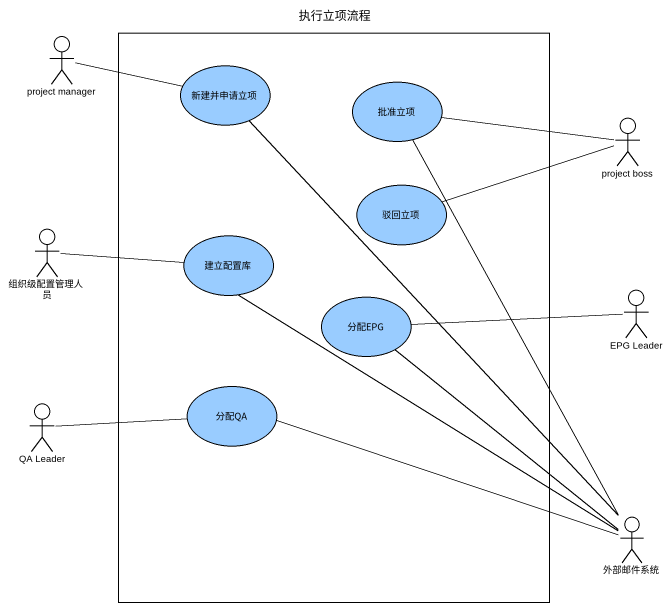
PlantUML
@startuml
title 执行立项流程
actor "project manager" as project_manager
rectangle " " as rectangle1 {
  usecase 新建并申请立项 #99CCFF
  usecase 批准立项 #99CCFF
  usecase 驳回立项 #99CCFF
  usecase 建立配置库 #99CCFF
  usecase 分配EPG #99CCFF
  usecase 分配QA #99CCFF
}
actor "project boss" as project_boss
actor 组织级配置管理人员
actor "EPG Leader" as EPG_Leader
actor "QA Leader" as QA_Leader
actor 外部邮件系统
project_manager -right- 新建并申请立项
新建并申请立项 -- 外部邮件系统
批准立项 -right- project_boss
驳回立项 -right- project_boss
建立配置库 -left- 组织级配置管理人员
分配EPG -right- EPG_Leader
QA_Leader -right- 分配QA
外部邮件系统 -up- 批准立项
外部邮件系统 -up- 建立配置库
外部邮件系统 -up- 分配EPG
外部邮件系统 -left- 分配QA
@enduml
